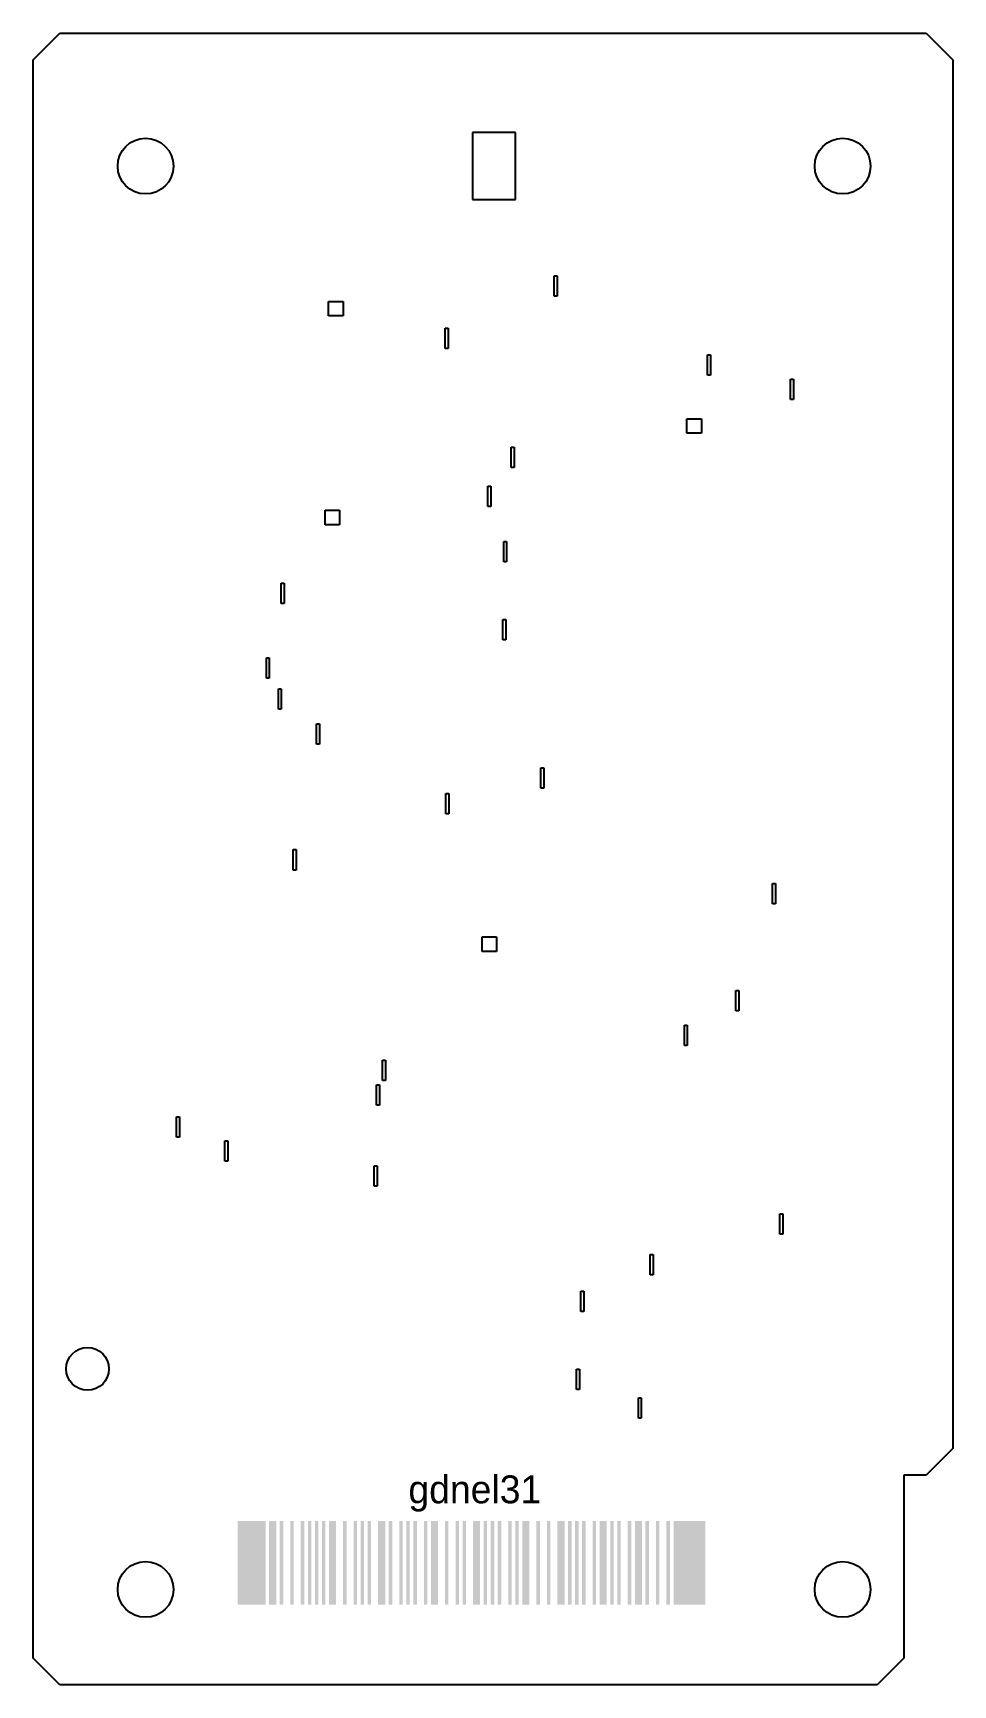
# Model space of a CAD drawing. Extents: x 0 to 52.3, y 0 to 94.
import ezdxf

# ---------------------------------------------------------------- set-up
doc = ezdxf.new("R2010")
doc.units = 0
doc.linetypes.add('0', pattern=[0])
for name, color, linetype in [('holes', 4, '0'), ('label', 3, '0'), ('outline', 5, '0'), ('slits', 1, '0')]:
    doc.layers.add(name, color=color, linetype=linetype)

msp = doc.modelspace()

# ---------------------------------------------------------------- linework, layer by layer
at = {"layer": 'holes', "linetype": '0'}
for p, q in [((24.9872, 88.3158), (24.9872, 84.5058)), ((27.4383, 88.3158), (24.9872, 88.3158)), ((27.4383, 84.5058), (27.4383, 88.3158)), ((24.9872, 84.5058), (27.4383, 84.5058))]:
    msp.add_line(p, q, dxfattribs=at)
for centre, radius in [((6.4008, 86.4108), 1.5875), ((46.0502, 86.4108), 1.5875), ((3.0988, 17.9832), 1.2192), ((6.4008, 5.4356), 1.5875), ((46.0502, 5.4356), 1.5875)]:
    msp.add_circle(centre, radius, dxfattribs=at)
at = {"layer": 'label', "linetype": '0'}
for points in [[(11.63, 4.572), (11.63, 9.3345), (13.23, 4.572), (13.23, 9.3345)], [(13.43, 4.572), (13.43, 9.3345), (13.83, 4.572), (13.83, 9.3345)], [(14.03, 4.572), (14.03, 9.3345), (14.23, 4.572), (14.23, 9.3345)], [(14.63, 4.572), (14.63, 9.3345), (14.83, 4.572), (14.83, 9.3345)], [(15.23, 4.572), (15.23, 9.3345), (15.43, 4.572), (15.43, 9.3345)], [(15.63, 4.572), (15.63, 9.3345), (15.83, 4.572), (15.83, 9.3345)], [(16.03, 4.572), (16.03, 9.3345), (16.23, 4.572), (16.23, 9.3345)], [(16.43, 4.572), (16.43, 9.3345), (16.63, 4.572), (16.63, 9.3345)], [(16.83, 4.572), (16.83, 9.3345), (17.23, 4.572), (17.23, 9.3345)], [(17.63, 4.572), (17.63, 9.3345), (17.83, 4.572), (17.83, 9.3345)], [(18.23, 4.572), (18.23, 9.3345), (18.43, 4.572), (18.43, 9.3345)], [(18.63, 4.572), (18.63, 9.3345), (18.83, 4.572), (18.83, 9.3345)], [(19.03, 4.572), (19.03, 9.3345), (19.23, 4.572), (19.23, 9.3345)], [(19.63, 4.572), (19.63, 9.3345), (20.03, 4.572), (20.03, 9.3345)], [(20.23, 4.572), (20.23, 9.3345), (20.43, 4.572), (20.43, 9.3345)], [(20.83, 4.572), (20.83, 9.3345), (21.03, 4.572), (21.03, 9.3345)], [(21.23, 4.572), (21.23, 9.3345), (21.43, 4.572), (21.43, 9.3345)], [(21.63, 4.572), (21.63, 9.3345), (21.83, 4.572), (21.83, 9.3345)], [(22.23, 4.572), (22.23, 9.3345), (22.43, 4.572), (22.43, 9.3345)], [(22.63, 4.572), (22.63, 9.3345), (23.03, 4.572), (23.03, 9.3345)], [(23.43, 4.572), (23.43, 9.3345), (23.63, 4.572), (23.63, 9.3345)], [(24.03, 4.572), (24.03, 9.3345), (24.23, 4.572), (24.23, 9.3345)], [(24.43, 4.572), (24.43, 9.3345), (24.63, 4.572), (24.63, 9.3345)], [(25.03, 4.572), (25.03, 9.3345), (25.43, 4.572), (25.43, 9.3345)], [(25.63, 4.572), (25.63, 9.3345), (25.83, 4.572), (25.83, 9.3345)], [(26.03, 4.572), (26.03, 9.3345), (26.23, 4.572), (26.23, 9.3345)], [(26.43, 4.572), (26.43, 9.3345), (26.63, 4.572), (26.63, 9.3345)], [(27.03, 4.572), (27.03, 9.3345), (27.23, 4.572), (27.23, 9.3345)], [(27.43, 4.572), (27.43, 9.3345), (27.63, 4.572), (27.63, 9.3345)], [(27.83, 4.572), (27.83, 9.3345), (28.23, 4.572), (28.23, 9.3345)], [(28.63, 4.572), (28.63, 9.3345), (28.83, 4.572), (28.83, 9.3345)], [(29.23, 4.572), (29.23, 9.3345), (29.43, 4.572), (29.43, 9.3345)], [(29.83, 4.572), (29.83, 9.3345), (30.23, 4.572), (30.23, 9.3345)], [(30.43, 4.572), (30.43, 9.3345), (30.63, 4.572), (30.63, 9.3345)], [(30.83, 4.572), (30.83, 9.3345), (31.03, 4.572), (31.03, 9.3345)], [(31.23, 4.572), (31.23, 9.3345), (31.43, 4.572), (31.43, 9.3345)], [(31.83, 4.572), (31.83, 9.3345), (32.03, 4.572), (32.03, 9.3345)], [(32.23, 4.572), (32.23, 9.3345), (32.63, 4.572), (32.63, 9.3345)], [(32.83, 4.572), (32.83, 9.3345), (33.03, 4.572), (33.03, 9.3345)], [(33.23, 4.572), (33.23, 9.3345), (33.43, 4.572), (33.43, 9.3345)], [(33.83, 4.572), (33.83, 9.3345), (34.03, 4.572), (34.03, 9.3345)], [(34.23, 4.572), (34.23, 9.3345), (34.63, 4.572), (34.63, 9.3345)], [(34.83, 4.572), (34.83, 9.3345), (35.03, 4.572), (35.03, 9.3345)], [(35.43, 4.572), (35.43, 9.3345), (35.63, 4.572), (35.63, 9.3345)], [(36.03, 4.572), (36.03, 9.3345), (36.23, 4.572), (36.23, 9.3345)], [(36.43, 4.572), (36.43, 9.3345), (36.63, 4.572), (36.63, 9.3345)], [(36.63, 4.572), (36.63, 9.3345), (38.23, 4.572), (38.23, 9.3345)]]:
    msp.add_solid(points, dxfattribs=at)
at = {"layer": 'outline', "linetype": '0'}
for p, q in [((0, 92.456), (1.524, 93.98)), ((1.524, 93.98), (50.8, 93.98)), ((50.8, 93.98), (52.324, 92.456)), ((0, 1.524), (0, 92.456)), ((52.324, 92.456), (52.324, 13.462)), ((52.324, 13.462), (50.8, 11.938)), ((50.8, 11.938), (49.53, 11.938)), ((49.53, 11.938), (49.53, 1.524)), ((1.524, 0), (0, 1.524)), ((49.53, 1.524), (48.006, 0)), ((48.006, 0), (1.524, 0))]:
    msp.add_line(p, q, dxfattribs=at)
at = {"layer": 'slits', "linetype": '0'}
for p, q in [((29.639, 79.008), (29.639, 80.167)), ((29.639, 80.167), (29.804, 80.167)), ((29.804, 80.167), (29.804, 79.008)), ((29.804, 79.008), (29.639, 79.008)), ((16.807, 77.887), (16.807, 78.715)), ((16.807, 78.715), (17.635, 78.715)), ((17.635, 78.715), (17.635, 77.887)), ((17.635, 77.887), (16.807, 77.887)), ((23.439, 76.031), (23.439, 77.19)), ((23.439, 77.19), (23.605, 77.19)), ((23.605, 77.19), (23.605, 76.031)), ((23.605, 76.031), (23.439, 76.031)), ((38.368, 74.511), (38.368, 75.671)), ((38.368, 75.671), (38.534, 75.671)), ((38.534, 75.671), (38.534, 74.511)), ((38.534, 74.511), (38.368, 74.511)), ((43.092, 73.13), (43.092, 74.29)), ((43.092, 74.29), (43.258, 74.29)), ((43.258, 74.29), (43.258, 73.13)), ((43.258, 73.13), (43.092, 73.13)), ((37.188, 71.211), (37.188, 72.039)), ((37.188, 72.039), (38.016, 72.039)), ((38.016, 72.039), (38.016, 71.211)), ((38.016, 71.211), (37.188, 71.211)), ((27.194, 69.27), (27.194, 70.429)), ((27.194, 70.429), (27.359, 70.429)), ((27.359, 70.429), (27.359, 69.27)), ((27.359, 69.27), (27.194, 69.27)), ((25.877, 67.049), (25.877, 68.209)), ((25.877, 68.209), (26.043, 68.209)), ((26.043, 68.209), (26.043, 67.049)), ((16.611, 66.003), (16.611, 66.831)), ((16.611, 66.831), (17.439, 66.831)), ((17.439, 66.831), (17.439, 66.003)), ((26.043, 67.049), (25.877, 67.049)), ((17.439, 66.003), (16.611, 66.003)), ((26.769, 63.899), (26.769, 65.059)), ((26.769, 65.059), (26.934, 65.059)), ((26.934, 65.059), (26.934, 63.899)), ((26.934, 63.899), (26.769, 63.899)), ((14.12, 61.528), (14.12, 62.687)), ((14.12, 62.687), (14.285, 62.687)), ((14.285, 62.687), (14.285, 61.528)), ((14.285, 61.528), (14.12, 61.528)), ((26.718, 59.45), (26.718, 60.61)), ((26.718, 60.61), (26.884, 60.61)), ((26.884, 60.61), (26.884, 59.45)), ((26.884, 59.45), (26.718, 59.45)), ((13.273, 57.275), (13.273, 58.434)), ((13.273, 58.434), (13.439, 58.434)), ((13.439, 58.434), (13.439, 57.275)), ((13.439, 57.275), (13.273, 57.275)), ((13.954, 55.514), (13.954, 56.674)), ((13.954, 56.674), (14.12, 56.674)), ((14.12, 56.674), (14.12, 55.514)), ((14.12, 55.514), (13.954, 55.514)), ((16.118, 53.515), (16.118, 54.675)), ((16.118, 54.675), (16.284, 54.675)), ((16.284, 54.675), (16.284, 53.515)), ((16.284, 53.515), (16.118, 53.515)), ((28.891, 51.024), (28.891, 52.183)), ((28.891, 52.183), (29.056, 52.183)), ((29.056, 52.183), (29.056, 51.024)), ((29.056, 51.024), (28.891, 51.024)), ((23.48, 49.558), (23.48, 50.717)), ((23.48, 50.717), (23.645, 50.717)), ((23.645, 50.717), (23.645, 49.558)), ((23.645, 49.558), (23.48, 49.558)), ((14.795, 46.362), (14.795, 47.521)), ((14.795, 47.521), (14.961, 47.521)), ((14.961, 47.521), (14.961, 46.362)), ((14.961, 46.362), (14.795, 46.362)), ((42.057, 44.444), (42.057, 45.603)), ((42.057, 45.603), (42.223, 45.603)), ((42.223, 45.603), (42.223, 44.444)), ((42.223, 44.444), (42.057, 44.444)), ((25.537, 41.726), (25.537, 42.554)), ((25.537, 42.554), (26.365, 42.554)), ((26.365, 42.554), (26.365, 41.726)), ((26.365, 41.726), (25.537, 41.726)), ((39.977, 38.353), (39.977, 39.513)), ((39.977, 39.513), (40.143, 39.513)), ((40.143, 39.513), (40.143, 38.353)), ((40.143, 38.353), (39.977, 38.353)), ((37.049, 36.383), (37.049, 37.542)), ((37.049, 37.542), (37.215, 37.542)), ((37.215, 37.542), (37.215, 36.383)), ((37.215, 36.383), (37.049, 36.383)), ((19.877, 34.391), (19.877, 35.55)), ((19.877, 35.55), (20.043, 35.55)), ((20.043, 35.55), (20.043, 34.391)), ((19.533, 32.983), (19.533, 34.143)), ((19.533, 34.143), (19.698, 34.143)), ((19.698, 34.143), (19.698, 32.983)), ((20.043, 34.391), (19.877, 34.391)), ((19.698, 32.983), (19.533, 32.983)), ((8.165, 31.162), (8.165, 32.321)), ((8.165, 32.321), (8.33, 32.321)), ((8.33, 32.321), (8.33, 31.162)), ((8.33, 31.162), (8.165, 31.162)), ((10.917, 29.795), (10.917, 30.954)), ((10.917, 30.954), (11.083, 30.954)), ((11.083, 30.954), (11.083, 29.795)), ((11.083, 29.795), (10.917, 29.795)), ((19.412, 28.371), (19.412, 29.53)), ((19.412, 29.53), (19.577, 29.53)), ((19.577, 29.53), (19.577, 28.371)), ((19.577, 28.371), (19.412, 28.371)), ((42.482, 25.643), (42.482, 26.802)), ((42.482, 26.802), (42.647, 26.802)), ((42.647, 26.802), (42.647, 25.643)), ((42.647, 25.643), (42.482, 25.643)), ((35.101, 23.324), (35.101, 24.483)), ((35.101, 24.483), (35.267, 24.483)), ((35.267, 24.483), (35.267, 23.324)), ((35.267, 23.324), (35.101, 23.324)), ((31.164, 21.247), (31.164, 22.407)), ((31.164, 22.407), (31.33, 22.407)), ((31.33, 22.407), (31.33, 21.247)), ((31.33, 21.247), (31.164, 21.247)), ((30.909, 16.8), (30.909, 17.96)), ((30.909, 17.96), (31.075, 17.96)), ((31.075, 17.96), (31.075, 16.8)), ((31.075, 16.8), (30.909, 16.8)), ((34.433, 15.183), (34.433, 16.343)), ((34.433, 16.343), (34.598, 16.343)), ((34.598, 16.343), (34.598, 15.183)), ((34.598, 15.183), (34.433, 15.183))]:
    msp.add_line(p, q, dxfattribs=at)

# ---------------------------------------------------------------- texts
at = {"layer": 'label', "linetype": '0'}
msp.add_text('gdnel31', height=1.5875, dxfattribs=at).set_placement((21.3519, 10.3345))

doc.saveas('drawing.dxf')
